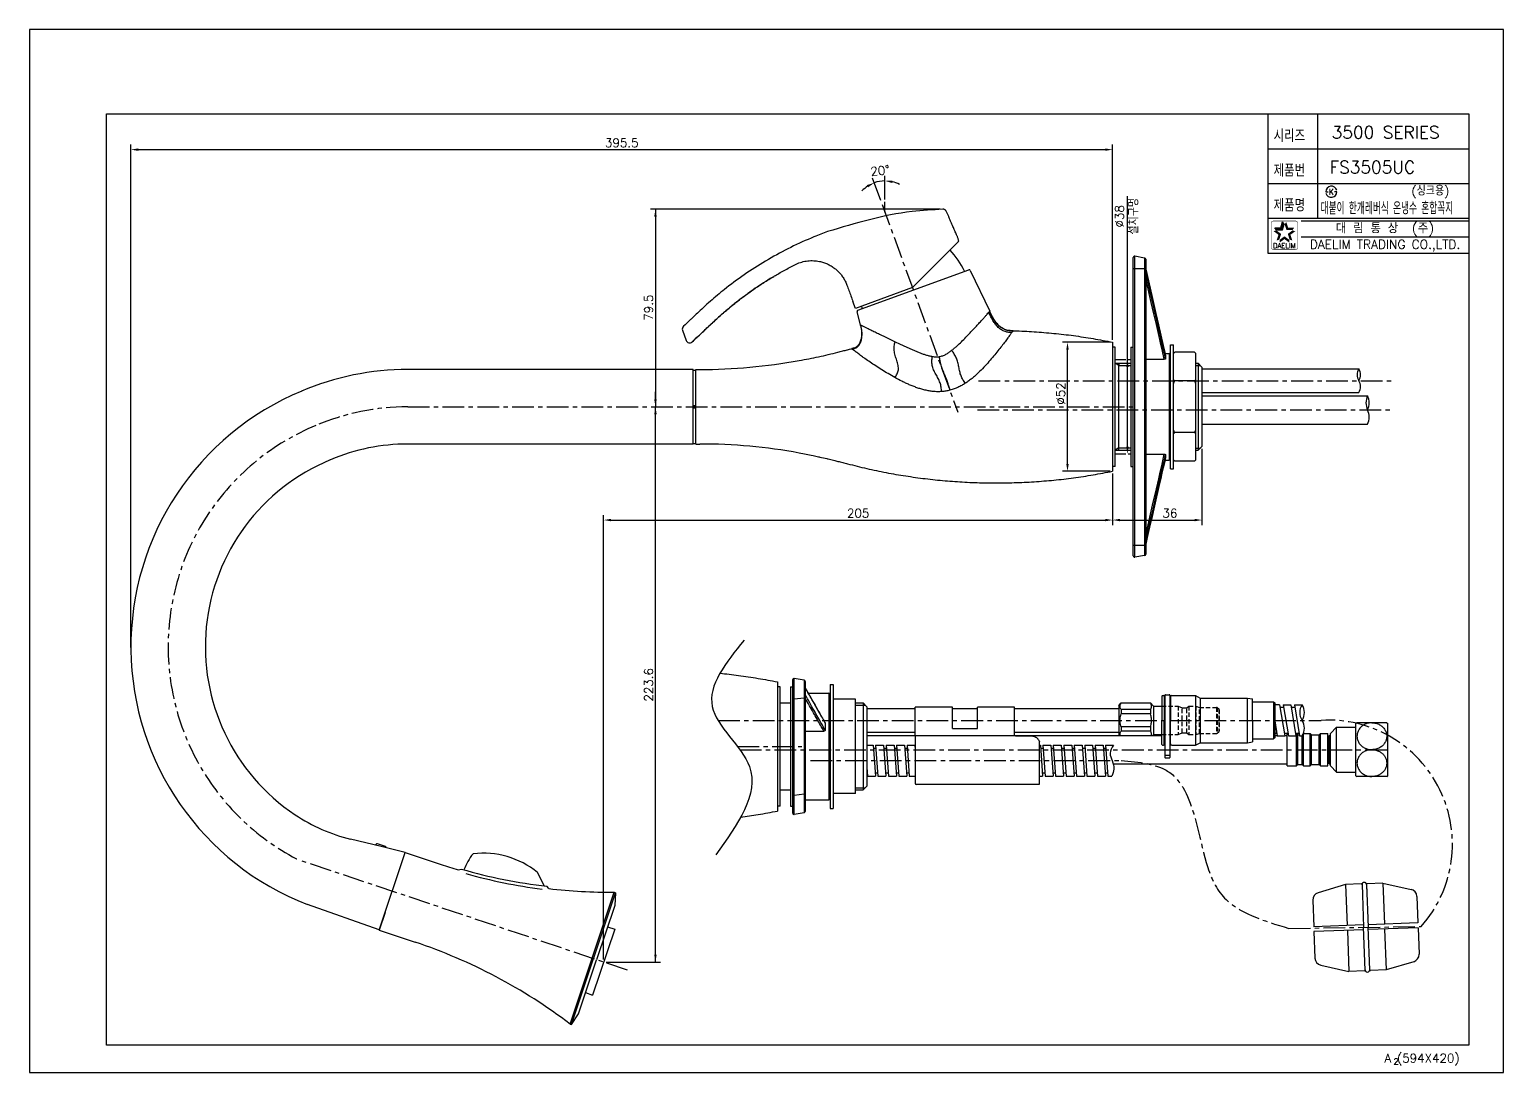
# Model space of a CAD drawing. Extents: x 7880 to 8474, y -4571 to -4151.
import ezdxf
from ezdxf.enums import TextEntityAlignment as Align

# ---------------------------------------------------------------- set-up
doc = ezdxf.new("R2010")
doc.units = 0
doc.header["$LTSCALE"] = 7
doc.header["$MEASUREMENT"] = 0
for name, pattern in [('CENTER', [2, 1.25, -0.25, 0.25, -0.25]), ('HIDDEN', [0.375, 0.25, -0.125]), ('PHANTOM', [2.5, 1.25, -0.25, 0.25, -0.25, 0.25, -0.25])]:
    doc.linetypes.add(name, pattern=pattern)
doc.layers.get('0').update_dxf_attribs({"color": 2, "linetype": 'CONTINUOUS'})
for name, color, linetype in [('CL', 1, 'CENTER'), ('D', 2, 'CONTINUOUS'), ('DIM', 2, 'CONTINUOUS'), ('DWG', 7, 'CONTINUOUS'), ('HD', 6, 'HIDDEN'), ('PH', 3, 'PHANTOM')]:
    doc.layers.add(name, color=color, linetype=linetype)
doc.styles.add('GHS', font='ROMANS.shx', dxfattribs={"bigfont": 'GHS.shx'})
doc.styles.add('HAN', font='TXT.shx', dxfattribs={"bigfont": 'GHS.shx'})
doc.styles.add('ROMANS', font='romans', dxfattribs={"bigfont": 'GHS.shx'})

# ---------------------------------------------------------------- blocks, each defined once
blk = doc.blocks.new('KS')
at = {"layer": 'D'}
for p, q in [((-2.25, 0), (-1.75, 0)), ((-1.75, 0), (-1.25, 0)), ((1.75, 0), (1.25, 0)), ((2.25, 0), (1.75, 0))]:
    blk.add_line(p, q, dxfattribs=at)
for start, end in [(15, 180), (195, 0)]:
    blk.add_arc((0, 0), 2.25, start, end, dxfattribs=at)
at = {"layer": 'D', "style": 'HAN'}
blk.add_text('K', height=2.39, dxfattribs=at).set_placement((0, 0), align=Align.MIDDLE)
blk = doc.blocks.new('BORDER')
for p, q in [((1, 1), (0, 1)), ((0, 1), (0, 0)), ((1, 0), (1, 1)), ((0, 0), (1, 0))]:
    blk.add_line(p, q)
blk = doc.blocks.new('양식')
at = {"color": 4}
for p, q in [((1219, 386), (1768, 386)), ((1219, 11), (1219, 386)), ((1768, 386), (1768, 11)), ((1768, 11), (1219, 11))]:
    blk.add_line(p, q, dxfattribs=at)
at = {"color": 7}
for p, q in [((1687, 386), (1687, 330)), ((1707, 386), (1707, 344)), ((1687, 372), (1768, 372)), ((1687, 358), (1768, 358)), ((1687, 344), (1768, 344)), ((1687, 330), (1768, 330))]:
    blk.add_line(p, q, dxfattribs=at)
at = {"color": 2}
for p, q in [((1689.81, 340.18), (1692.24, 340.18)), ((1690.48, 339.27), (1689.81, 340.18)), ((1690.48, 339.27), (1692.9, 339.27)), ((1692.24, 340.18), (1692.99, 342.49)), ((1692.9, 339.27), (1693.65, 341.57)), ((1693.65, 341.57), (1692.99, 342.49))]:
    blk.add_line(p, q, dxfattribs=at)
at = {"color": 2, "linetype": 'Continuous'}
for p, q in [((1700.5, 343), (1768, 343)), ((1700.5, 336.5), (1768, 336.5))]:
    blk.add_line(p, q, dxfattribs=at)
at = {"color": 2, "linetype": 'Continuous', "const_width": 0.2}
for points in [[(1688.48, 342.13, -0.414214), (1689.23, 342.88)], [(1688.48, 332.13), (1688.48, 342.13, -1)], [(1689.23, 342.88), (1698.23, 342.88, -0.414214), (1698.98, 342.13, 0.043396)], [(1698.98, 342.13), (1698.98, 332.13, -0.414214), (1698.23, 331.38)], [(1698.23, 331.38), (1689.48, 331.38, -0.414214), (1688.48, 332.13, 0.672398)]]:
    blk.add_lwpolyline(points, format="xyb", dxfattribs=at)
at = {"color": 2}
for points in [[(1691.32, 337.35), (1692.4, 337.7), (1689.36, 338.78), (1690.43, 339.13)], [(1689.81, 340.18), (1690.48, 339.27), (1692.24, 340.18), (1692.9, 339.27)], [(1692.24, 340.18), (1692.9, 339.27), (1692.99, 342.49), (1693.65, 341.57)], [(1694.47, 342.49), (1693.8, 341.57), (1695.22, 340.18), (1694.55, 339.27)], [(1695.22, 340.18), (1694.55, 339.27), (1697.64, 340.18), (1696.98, 339.27)], [(1698.1, 338.78), (1697.02, 339.13), (1696.14, 337.35), (1695.06, 337.7)], [(1690.57, 335.05), (1691.65, 335.4), (1691.32, 337.35), (1692.4, 337.7)], [(1693.73, 335.6), (1693.73, 336.73), (1691.77, 334.18), (1691.77, 335.31)], [(1695.69, 334.18), (1695.69, 335.31), (1693.73, 335.6), (1693.73, 336.73)], [(1696.14, 337.35), (1695.06, 337.7), (1696.89, 335.05), (1695.81, 335.4)]]:
    blk.add_solid(points, dxfattribs=at)
at = {"xscale": 594, "yscale": 420, "zscale": 594}
blk.add_blockref('BORDER', (1188, 0), dxfattribs=at)
at = {"layer": 'DIM', "color": 4}
blk.add_blockref('KS', (1712.63, 354.68), dxfattribs=at)
at = {"color": 7, "linetype": 'Continuous'}
for s, height, style, p in [('대 림 통 상  (주)', 4, 'GHS', (1734.26, 339.7)), ('DAELIM TRADING CO.,LTD.', 3.6, 'ROMANS', (1734.26, 332.93))]:
    blk.add_text(s, height=height, dxfattribs=dict(at, style=style)).set_placement(p, align=Align.MIDDLE)
at = {"color": 2, "linetype": 'Continuous', "style": 'ROMANS'}
blk.add_text('DAELIM', height=2, dxfattribs=at).set_placement((1693.73, 331.93), align=Align.CENTER)
at = {"color": 7, "style": 'GHS'}
for s, height, p in [('A (594X420)', 3.5, (1734.01, 4.03)), ('2', 2.5, (1737.67, 3.19))]:
    blk.add_text(s, height=height, dxfattribs=at).set_placement(p)
at = {"layer": 'DIM', "style": 'GHS', "width": 0.8}
for s, p in [('시리즈', (1689.34, 374.73)), ('제품번', (1689.34, 360.73)), ('제품명', (1689.34, 346.73))]:
    blk.add_text(s, height=5, dxfattribs=at).set_placement(p)
blk = doc.blocks.new('wt')
at = {"layer": 'DWG'}
for p, q in [((10.68, 42), (0, 42)), ((10.68, 21.9), (10.68, 42)), ((12.68, 21.9), (12.68, 42)), ((23.34, 42), (12.68, 42)), ((-2.9, 39.75), (-5.82, 28.5)), ((29.18, 28.5), (26.27, 39.75)), ((10.68, 28.5), (-5.82, 28.5)), ((-5.82, 22.2), (-5.82, 28.5)), ((29.18, 28.5), (12.68, 28.5)), ((29.18, 22.2), (29.18, 28.5)), ((-5.82, 13.5), (-5.82, 19.8)), ((-5.52, 21.9), (11.68, 21.9)), ((-5.52, 20.1), (11.68, 20.1)), ((10.68, 0), (10.68, 20.1)), ((28.88, 21.9), (11.68, 21.9)), ((28.88, 20.1), (11.68, 20.1)), ((12.68, 0), (12.68, 20.1)), ((28.18, 21.9), (25.68, 21.9)), ((28.18, 20.1), (25.68, 20.1)), ((29.18, 13.5), (29.18, 19.8)), ((-2.9, 2.25), (-5.82, 13.5)), ((10.68, 13.5), (-5.82, 13.5)), ((29.18, 13.5), (12.68, 13.5)), ((29.18, 13.5), (26.24, 2.24)), ((10.68, 0), (0, 0)), ((23.34, 0), (12.68, 0))]:
    blk.add_line(p, q, dxfattribs=at)
for centre, radius, start, end in [((0, 39), 3, 90, 165.46554), ((23.36, 39), 3, 14.51343, 90), ((-5.49, 21), 0.9, 90, 270), ((-5.52, 22.2), 0.3, 180, 270), ((-5.52, 19.8), 0.3, 90, 180), ((28.85, 21), 0.9, 270, 90), ((28.88, 22.2), 0.3, 270, 0), ((28.88, 19.8), 0.3, 0, 90), ((0, 3), 3, 194.53446, 270), ((23.34, 3), 3, 270, 345.38886)]:
    blk.add_arc(centre, radius, start, end, dxfattribs=at)

msp = doc.modelspace()

# ---------------------------------------------------------------- linework, layer by layer
at = {"color": 7, "linetype": 'Continuous'}
for p, q in [((8349.39, -4292.49), (8341.39, -4292.49)), ((8349.39, -4313.27), (8341.39, -4313.27)), ((8019.42, -4479.2), (8019.35, -4479.42)), ((8023.38, -4479.99), (8020.06, -4478.88)), ((8023.21, -4506.49), (8020.82, -4513.63)), ((8022.17, -4509.59), (8022.09, -4509.83))]:
    msp.add_line(p, q, dxfattribs=at)
for centre, start, end in [((8019.9, -4479.36), 71.5, 161.5), ((8023.22, -4480.47), 358.01099, 71.5)]:
    msp.add_arc(centre, 0.5, start, end, dxfattribs=at)
for points in [[(8341.39, -4292.49), (8341.21, -4292.31), (8341.05, -4292.14), (8340.89, -4291.97)], [(8340.89, -4293.53), (8341.05, -4293.18), (8341.21, -4292.84), (8341.39, -4292.49)], [(8349.39, -4292.49), (8349.56, -4292.31), (8349.73, -4292.14), (8349.89, -4291.97)], [(8349.89, -4293.53), (8349.73, -4293.18), (8349.56, -4292.84), (8349.39, -4292.49)], [(8341.39, -4313.27), (8341.21, -4312.92), (8341.05, -4312.57), (8340.89, -4312.23)], [(8349.39, -4313.27), (8349.56, -4312.92), (8349.73, -4312.57), (8349.89, -4312.23)], [(8340.89, -4313.79), (8341.05, -4313.62), (8341.21, -4313.44), (8341.39, -4313.27)], [(8349.89, -4313.79), (8349.73, -4313.62), (8349.56, -4313.44), (8349.39, -4313.27)]]:
    msp.add_spline(points, degree=3, dxfattribs=at)
at = {"layer": 'CL'}
for p, q in [((8223.51, -4221.45), (8253.94, -4305.07)), ((8262.36, -4292.38), (8428.84, -4292.38)), ((8032.36, -4302.88), (8326.1, -4302.88)), ((8261.86, -4304.18), (8428.84, -4304.18)), ((8157.38, -4429.17), (8400.36, -4429.17)), ((8165.17, -4439.67), (8191.07, -4439.67)), ((8166.13, -4440.97), (8427.83, -4440.97)), ((8194.57, -4445.36), (8319.75, -4445.36)), ((8120.89, -4529.71), (7988.42, -4485.39)), ((8387.38, -4512.95), (8440.7, -4512.17))]:
    msp.add_line(p, q, dxfattribs=at)
for centre, radius, start, end in [((8032.36, -4397.38), 94.5, 90, 113.06202), ((8032.12, -4399.5), 96.37, 112.43997, 243.45319), ((8403.34, -4479.02), 49.95, 318.4147, 93.42112)]:
    msp.add_arc(centre, radius, start, end, dxfattribs=at)
msp.add_spline([(8319.75, -4445.36), (8339.42, -4450.22), (8349.88, -4469.74), (8360.92, -4500.1), (8387.38, -4512.95)], degree=3, dxfattribs=at)
at = {"layer": 'D'}
for p, q in [((7920.77, -4399.77), (7920.77, -4197.34)), ((7923.77, -4199.34), (8313.36, -4199.34)), ((8316.36, -4275.88), (8316.36, -4197.34)), ((8222.92, -4219.82), (8219.64, -4210.81)), ((8224.63, -4219.41), (8224.63, -4209.93)), ((8224.63, -4224.53), (8224.63, -4220.41)), ((8246.92, -4223.35), (8130.14, -4223.35)), ((8132.14, -4223.35), (8132.14, -4302.88)), ((8315.36, -4276.88), (8296.18, -4276.88)), ((8298.18, -4325.88), (8298.18, -4279.88)), ((8132.14, -4299.88), (8132.14, -4296.88)), ((8132.14, -4526.48), (8132.14, -4302.88)), ((8352.36, -4319.88), (8352.36, -4350.5)), ((8315.36, -4328.88), (8296.18, -4328.88)), ((8316.36, -4329.69), (8316.36, -4350.5)), ((8316.36, -4329.88), (8316.36, -4350.5)), ((8316.36, -4329.88), (8316.36, -4350.5)), ((8111.26, -4525.48), (8111.26, -4346.5)), ((8114.26, -4348.5), (8313.36, -4348.5)), ((8319.36, -4348.5), (8349.36, -4348.5)), ((8112.26, -4526.48), (8134.14, -4526.48))]:
    msp.add_line(p, q, dxfattribs=at)
for start, end in [(123.67564, 137.35127), (90, 110), (62.64873, 76.32436)]:
    msp.add_arc((8224.63, -4224.53), 12.6, start, end, dxfattribs=at)
for points in [[(8167.84, -4396.9), (8155.03, -4423.58), (8169.98, -4447.78), (8156.45, -4483.36)], [(8316.73, -4439.11), (8315.32, -4442.42), (8316.18, -4445.36), (8316.79, -4448.77), (8316.05, -4451.61)]]:
    msp.add_spline(points, degree=3, dxfattribs=at)
for points in [[(7923.77, -4198.84), (7923.77, -4199.84), (7920.77, -4199.34)], [(8313.36, -4198.84), (8313.36, -4199.84), (8316.36, -4199.34)], [(8217.42, -4213.6), (8217.87, -4214.49), (8220.32, -4212.69)], [(8227.55, -4212.78), (8227.67, -4211.79), (8224.63, -4211.93)], [(8131.64, -4226.35), (8132.64, -4226.35), (8132.14, -4223.35)], [(8297.68, -4279.88), (8298.68, -4279.88), (8298.18, -4276.88)], [(8131.64, -4299.88), (8132.64, -4299.88), (8132.14, -4302.88)], [(8131.64, -4305.88), (8132.64, -4305.88), (8132.14, -4302.88)], [(8297.68, -4325.88), (8298.68, -4325.88), (8298.18, -4328.88)], [(8114.26, -4348), (8114.26, -4349), (8111.26, -4348.5)], [(8313.36, -4348), (8313.36, -4349), (8316.36, -4348.5)], [(8319.36, -4348), (8319.36, -4349), (8316.36, -4348.5)], [(8349.36, -4348), (8349.36, -4349), (8352.36, -4348.5)], [(8131.64, -4523.48), (8132.64, -4523.48), (8132.14, -4526.48)]]:
    msp.add_solid(points, dxfattribs=at)
at = {"layer": 'DIM'}
msp.add_line((8322.31, -4318.89), (8322.31, -4218.06), dxfattribs=at)
for points in [[(8321.81, -4286.89), (8322.81, -4286.89), (8322.31, -4283.89)], [(8321.81, -4318.89), (8322.81, -4318.89), (8322.31, -4321.89)]]:
    msp.add_solid(points, dxfattribs=at)
at = {"layer": 'DWG', "color": 7, "linetype": 'Continuous'}
for p, q in [((8235.74, -4254.91), (8254.27, -4236.38)), ((8235.69, -4254.92), (8212.72, -4263.29)), ((8212.72, -4263.29), (8211.69, -4260.47)), ((8143.02, -4272.08), (8144.51, -4276.17)), ((8236.85, -4435.22), (8236.85, -4423.9)), ((8251.85, -4423.9), (8236.85, -4423.9)), ((8251.85, -4432.43), (8251.85, -4423.9)), ((8261.85, -4432.43), (8261.85, -4423.9)), ((8276.85, -4423.9), (8261.85, -4423.9)), ((8276.85, -4435.12), (8276.85, -4423.9)), ((8236.85, -4435.33), (8236.86, -4435.36)), ((8277.35, -4435.34), (8236.85, -4435.34)), ((8236.86, -4435.42), (8236.85, -4435.62)), ((8236.85, -4435.62), (8236.85, -4435.85)), ((8236.85, -4435.85), (8236.85, -4436.09)), ((8236.85, -4436.09), (8236.85, -4454.63)), ((8236.86, -4435.37), (8236.86, -4435.42)), ((8251.85, -4432.43), (8261.85, -4432.43)), ((8251.85, -4432.43), (8261.85, -4432.43)), ((8277.35, -4435.34), (8282.71, -4435.34)), ((8286.85, -4454.89), (8286.85, -4437.72)), ((8236.85, -4454.63), (8236.85, -4454.61)), ((8286.85, -4454.93), (8237.15, -4454.93))]:
    msp.add_line(p, q, dxfattribs=at)
at = {"layer": 'DWG'}
for p, q in [((8324.69, -4362.97), (8324.69, -4242.78)), ((8325.27, -4363.46), (8325.27, -4242.29)), ((8329.27, -4243), (8325.27, -4242.29)), ((8329.27, -4243), (8329.27, -4362.76)), ((8329.69, -4243.49), (8329.69, -4362.27)), ((8213.67, -4264), (8258.4, -4247.72)), ((8259.02, -4247.97), (8266.85, -4264.42)), ((8324.69, -4247.19), (8329.69, -4247.19)), ((8331.63, -4255.98), (8329.69, -4247.49)), ((8329.69, -4247.5), (8332.11, -4258.06)), ((8213.35, -4264.59), (8214.69, -4269.92)), ((8266.82, -4264.46), (8266.85, -4264.42)), ((8276.22, -4272.3), (8276.19, -4272.34)), ((8276.22, -4272.3), (8276.22, -4272.3)), ((8316.36, -4276.88), (8316.36, -4328.88)), ((8317.36, -4278.88), (8316.36, -4278.88)), ((8317.36, -4326.88), (8317.36, -4278.88)), ((8323.69, -4278.88), (8323.69, -4326.88)), ((8323.69, -4278.88), (8324.69, -4278.88)), ((8337.19, -4283.78), (8336.28, -4279.81)), ((8337.69, -4283.56), (8337.21, -4281.46)), ((8337.45, -4281.38), (8339.19, -4281.38)), ((8337.69, -4282.42), (8337.69, -4282.43)), ((8337.69, -4282.43), (8337.69, -4283.56)), ((8339.19, -4281.38), (8339.19, -4324.38)), ((8339.69, -4327.88), (8339.69, -4277.88)), ((8339.69, -4277.88), (8340.89, -4277.88)), ((8340.89, -4327.88), (8340.89, -4277.88)), ((8340.89, -4281.44), (8341.39, -4280.94)), ((8349.39, -4280.94), (8341.39, -4280.94)), ((8349.39, -4280.94), (8349.89, -4281.44)), ((8349.89, -4302.88), (8349.89, -4281.44)), ((8147.36, -4287.88), (8032.36, -4287.88)), ((8147.36, -4317.88), (8147.36, -4287.88)), ((8147.36, -4288.13), (8148.36, -4288.13)), ((8148.36, -4317.88), (8148.36, -4287.88)), ((8148.36, -4287.88), (8150.06, -4287.88)), ((8318.86, -4286.24), (8317.36, -4285.38)), ((8317.36, -4285.38), (8323.69, -4285.38)), ((8318.86, -4285.34), (8318.86, -4286.24)), ((8318.86, -4320.34), (8318.86, -4286.24)), ((8329.69, -4283.78), (8337.19, -4283.78)), ((8349.89, -4285.38), (8350.86, -4285.38)), ((8350.86, -4285.38), (8350.86, -4320.38)), ((8350.86, -4285.38), (8352.36, -4286.88)), ((8352.36, -4286.88), (8352.36, -4318.88)), ((8352.36, -4287.63), (8415.56, -4287.63)), ((8352.36, -4297.13), (8415.56, -4297.13)), ((8352.36, -4298.43), (8419.07, -4298.43)), ((8147.36, -4302.38), (8148.36, -4302.38)), ((8147.36, -4303.38), (8148.36, -4303.38)), ((8147.86, -4303.38), (8147.86, -4302.38)), ((8349.89, -4324.32), (8349.89, -4302.88)), ((8352.36, -4309.93), (8419.07, -4309.93)), ((8147.36, -4317.88), (8032.36, -4317.88)), ((8147.36, -4317.63), (8148.36, -4317.63)), ((8148.36, -4317.88), (8150.06, -4317.88)), ((8318.86, -4319.44), (8317.36, -4320.31)), ((8317.36, -4320.38), (8323.69, -4320.38)), ((8329.69, -4321.98), (8337.19, -4321.98)), ((8337.21, -4324.29), (8337.69, -4322.2)), ((8337.69, -4322.2), (8337.69, -4323.33)), ((8337.69, -4323.33), (8337.69, -4323.34)), ((8340.89, -4324.32), (8341.39, -4324.82)), ((8349.39, -4324.82), (8349.89, -4324.32)), ((8349.89, -4320.38), (8350.86, -4320.38)), ((8350.86, -4320.38), (8352.36, -4318.88)), ((8317.36, -4326.88), (8316.36, -4326.88)), ((8323.69, -4326.88), (8324.69, -4326.88)), ((8337.45, -4324.38), (8339.19, -4324.38)), ((8339.69, -4327.88), (8340.89, -4327.88)), ((8349.39, -4324.82), (8341.39, -4324.82)), ((8334.29, -4337.03), (8335.77, -4330.58)), ((8329.69, -4354.71), (8331.94, -4344.87)), ((8331.53, -4349.1), (8332.68, -4344.08)), ((8324.69, -4358.57), (8329.69, -4358.57)), ((8330.32, -4355.51), (8329.69, -4358.25)), ((8329.69, -4358.26), (8329.93, -4357.18)), ((8329.27, -4362.76), (8325.27, -4363.46)), ((8187.5, -4466.57), (8187.5, -4412.76)), ((8192.09, -4412.98), (8188.09, -4412.27)), ((8188.09, -4467.06), (8188.09, -4412.27)), ((8192.09, -4412.98), (8192.09, -4466.36)), ((8181.33, -4413.67), (8181.33, -4465.67)), ((8182.33, -4415.67), (8181.33, -4415.67)), ((8182.33, -4463.67), (8182.33, -4415.67)), ((8186.5, -4415.67), (8187.5, -4415.67)), ((8186.5, -4415.67), (8186.5, -4463.67)), ((8192.5, -4413.47), (8192.5, -4465.87)), ((8193.72, -4418.17), (8202, -4418.17)), ((8202, -4418.17), (8202, -4461.17)), ((8202.5, -4414.67), (8203.7, -4414.67)), ((8202.5, -4414.67), (8202.5, -4464.67)), ((8203.7, -4414.67), (8203.7, -4464.67)), ((8336.5, -4419.17), (8336.9, -4419.17)), ((8337.45, -4419.07), (8337.45, -4429.17)), ((8337.7, -4418.82), (8339.2, -4418.82)), ((8339.45, -4419.07), (8339.45, -4429.17)), ((8340.2, -4419.17), (8349.7, -4419.17)), ((8349.7, -4419.17), (8349.7, -4439.17)), ((8349.7, -4419.17), (8351.7, -4420.17)), ((8182.33, -4422.17), (8186.5, -4422.17)), ((8192.09, -4420.18), (8188.09, -4420.69)), ((8212.7, -4420.67), (8203.7, -4420.67)), ((8212.7, -4458.67), (8212.7, -4420.67)), ((8212.7, -4422.17), (8215.83, -4422.17)), ((8215.83, -4422.17), (8217.33, -4423.67)), ((8215.83, -4422.17), (8215.83, -4457.17)), ((8217.33, -4423.67), (8217.33, -4455.67)), ((8217.33, -4424.42), (8236.85, -4424.42)), ((8251.85, -4424.42), (8261.85, -4424.42)), ((8276.85, -4424.42), (8318.83, -4424.42)), ((8318.83, -4423.17), (8319.83, -4422.17)), ((8318.83, -4423.17), (8318.83, -4435.17)), ((8319.83, -4422.17), (8331.58, -4422.17)), ((8319.83, -4422.17), (8319.83, -4422.24)), ((8331.58, -4422.24), (8319.83, -4422.24)), ((8331.58, -4424.84), (8319.83, -4424.84)), ((8319.83, -4424.84), (8319.83, -4426.57)), ((8332.83, -4423.42), (8331.58, -4422.17)), ((8331.58, -4422.17), (8331.58, -4422.24)), ((8331.58, -4424.84), (8331.58, -4426.57)), ((8332.83, -4423.42), (8332.83, -4434.92)), ((8332.83, -4423.42), (8336.2, -4423.42)), ((8336.2, -4419.47), (8336.2, -4429.17)), ((8337.2, -4419.47), (8337.2, -4429.17)), ((8337.2, -4421.22), (8337.45, -4421.22)), ((8339.45, -4421.22), (8339.7, -4421.22)), ((8339.7, -4419.67), (8339.7, -4429.17)), ((8351.7, -4420.17), (8351.7, -4438.17)), ((8351.7, -4420.17), (8370.7, -4420.17)), ((8370.7, -4438.17), (8370.7, -4420.17)), ((8370.7, -4420.17), (8372.7, -4420.52)), ((8372.7, -4429.17), (8372.7, -4420.52)), ((8372.7, -4421.67), (8381.2, -4421.67)), ((8381.2, -4421.67), (8381.2, -4436.67)), ((8381.2, -4421.67), (8381.7, -4422.17)), ((8381.7, -4422.17), (8381.7, -4436.17)), ((8383.67, -4422.92), (8381.7, -4422.92)), ((8381.7, -4424.17), (8381.7, -4429.17)), ((8381.7, -4424.17), (8381.7, -4429.17)), ((8383.67, -4422.92), (8385.71, -4435.42)), ((8385.33, -4423.92), (8383.81, -4423.92)), ((8385.15, -4422.92), (8387.19, -4435.42)), ((8385.15, -4422.92), (8388.18, -4422.92)), ((8388.18, -4422.92), (8390.22, -4435.42)), ((8389.84, -4423.92), (8388.32, -4423.92)), ((8389.66, -4422.92), (8391.7, -4435.42)), ((8389.66, -4422.92), (8392.69, -4422.92)), ((8200.5, -4430.23), (8200.5, -4433.03)), ((8331.58, -4426.57), (8319.83, -4426.57)), ((8336.2, -4438.87), (8336.2, -4429.17)), ((8337.2, -4438.87), (8337.2, -4429.17)), ((8337.45, -4429.17), (8337.45, -4444.06)), ((8339.45, -4429.17), (8339.45, -4444.06)), ((8339.7, -4438.67), (8339.7, -4429.17)), ((8372.7, -4429.17), (8372.7, -4437.81)), ((8381.7, -4429.37), (8382.68, -4435.42)), ((8414.34, -4430.47), (8414.84, -4430.14)), ((8414.34, -4451.47), (8414.34, -4430.47)), ((8426.82, -4430.14), (8414.84, -4430.14)), ((8426.82, -4430.14), (8427.33, -4430.47)), ((8427.33, -4451.47), (8427.33, -4430.47)), ((8192.5, -4433.5), (8200, -4433.5)), ((8217.33, -4433.92), (8236.85, -4433.92)), ((8217.33, -4435.22), (8236.85, -4435.22)), ((8276.85, -4433.92), (8318.83, -4433.92)), ((8276.9, -4435.22), (8336.2, -4435.22)), ((8318.83, -4435.17), (8318.88, -4435.22)), ((8331.58, -4431.76), (8319.83, -4431.76)), ((8319.83, -4431.76), (8319.83, -4433.5)), ((8331.58, -4433.5), (8319.83, -4433.5)), ((8331.58, -4431.76), (8331.58, -4433.5)), ((8332.83, -4434.92), (8332.53, -4435.22)), ((8332.83, -4434.92), (8336.2, -4434.92)), ((8337.2, -4437.12), (8337.45, -4437.12)), ((8339.45, -4437.12), (8339.7, -4437.12)), ((8372.7, -4436.67), (8381.2, -4436.67)), ((8381.7, -4436.17), (8381.2, -4436.67)), ((8382.52, -4434.42), (8381.7, -4434.42)), ((8381.7, -4435.22), (8382.65, -4435.22)), ((8382.68, -4435.42), (8385.71, -4435.42)), ((8387.03, -4434.42), (8385.52, -4434.42)), ((8387.03, -4434.42), (8385.55, -4434.42)), ((8385.68, -4435.22), (8386.64, -4435.22)), ((8386.64, -4447.47), (8386.64, -4434.47)), ((8386.64, -4434.47), (8387.04, -4434.47)), ((8387.19, -4435.42), (8390.22, -4435.42)), ((8390.07, -4434.47), (8390.47, -4434.47)), ((8391.54, -4434.42), (8390.08, -4434.42)), ((8390.47, -4434.47), (8390.97, -4434.97)), ((8390.47, -4447.47), (8390.47, -4434.47)), ((8390.97, -4434.97), (8391.63, -4434.97)), ((8390.97, -4446.97), (8390.97, -4434.97)), ((8391.7, -4435.42), (8392.69, -4435.42)), ((8392.81, -4446.97), (8392.81, -4435.24)), ((8393.13, -4434.65), (8393.31, -4434.47)), ((8393.31, -4447.47), (8393.31, -4434.47)), ((8393.31, -4434.47), (8395.97, -4434.47)), ((8395.97, -4434.47), (8396.47, -4434.97)), ((8395.97, -4447.47), (8395.97, -4434.47)), ((8396.47, -4434.97), (8399.64, -4434.97)), ((8396.47, -4446.97), (8396.47, -4434.97)), ((8399.64, -4434.97), (8400.14, -4434.47)), ((8399.64, -4446.97), (8399.64, -4434.97)), ((8400.14, -4447.47), (8400.14, -4434.47)), ((8400.14, -4434.47), (8403.14, -4434.47)), ((8403.14, -4447.47), (8403.14, -4434.47)), ((8403.14, -4436.97), (8403.64, -4436.97)), ((8403.64, -4435.27), (8404.14, -4435.27)), ((8403.64, -4446.67), (8403.64, -4435.27)), ((8404.14, -4434.47), (8406.64, -4431.97)), ((8404.14, -4447.47), (8404.14, -4434.47)), ((8406.64, -4449.97), (8406.64, -4431.97)), ((8406.64, -4431.97), (8414.34, -4431.97)), ((8217.33, -4439.11), (8219.87, -4439.11)), ((8219.87, -4439.11), (8220.79, -4451.61)), ((8219.96, -4440.36), (8220.97, -4440.36)), ((8220.87, -4439.11), (8224.08, -4439.11)), ((8220.87, -4439.11), (8221.79, -4451.61)), ((8224.08, -4439.11), (8225, -4451.61)), ((8224.17, -4440.36), (8225.18, -4440.36)), ((8225.09, -4439.11), (8228.29, -4439.11)), ((8225.09, -4439.11), (8226, -4451.61)), ((8228.29, -4439.11), (8229.21, -4451.61)), ((8228.39, -4440.36), (8229.39, -4440.36)), ((8229.3, -4439.11), (8232.51, -4439.11)), ((8229.3, -4439.11), (8230.21, -4451.61)), ((8232.51, -4439.11), (8233.42, -4451.61)), ((8232.6, -4440.36), (8233.6, -4440.36)), ((8233.51, -4439.11), (8236.72, -4439.11)), ((8233.51, -4439.11), (8234.43, -4451.61)), ((8236.72, -4439.11), (8236.85, -4440.91)), ((8236.81, -4440.36), (8236.85, -4440.36)), ((8286.85, -4439.11), (8287.25, -4439.11)), ((8287.25, -4439.11), (8288.17, -4451.61)), ((8287.34, -4440.36), (8288.35, -4440.36)), ((8288.25, -4439.11), (8291.46, -4439.11)), ((8288.25, -4439.11), (8289.17, -4451.61)), ((8291.46, -4439.11), (8292.38, -4451.61)), ((8291.56, -4440.36), (8292.56, -4440.36)), ((8292.47, -4439.11), (8293.38, -4451.61)), ((8292.47, -4439.11), (8295.67, -4439.11)), ((8295.67, -4439.11), (8296.59, -4451.61)), ((8295.77, -4440.36), (8296.77, -4440.36)), ((8296.68, -4439.11), (8297.6, -4451.61)), ((8296.68, -4439.11), (8299.89, -4439.11)), ((8299.89, -4439.11), (8300.8, -4451.61)), ((8299.98, -4440.36), (8300.98, -4440.36)), ((8300.89, -4439.11), (8301.81, -4451.61)), ((8300.89, -4439.11), (8304.1, -4439.11)), ((8304.1, -4439.11), (8305.02, -4451.61)), ((8304.19, -4440.36), (8305.19, -4440.36)), ((8305.1, -4439.11), (8306.02, -4451.61)), ((8305.1, -4439.11), (8308.31, -4439.11)), ((8308.31, -4439.11), (8309.23, -4451.61)), ((8308.4, -4440.36), (8309.4, -4440.36)), ((8309.31, -4439.11), (8310.23, -4451.61)), ((8309.31, -4439.11), (8312.52, -4439.11)), ((8312.52, -4439.11), (8313.44, -4451.61)), ((8312.61, -4440.36), (8313.61, -4440.36)), ((8313.52, -4439.11), (8314.44, -4451.61)), ((8313.52, -4439.11), (8316.73, -4439.11)), ((8336.5, -4439.17), (8336.9, -4439.17)), ((8340.2, -4439.17), (8349.7, -4439.17)), ((8349.7, -4439.17), (8351.7, -4438.17)), ((8351.7, -4438.17), (8370.7, -4438.17)), ((8370.7, -4438.17), (8372.7, -4437.81)), ((8217.33, -4448.14), (8217.58, -4451.61)), ((8316.6, -4446.72), (8386.64, -4446.72)), ((8337.45, -4443.17), (8339.45, -4443.17)), ((8337.7, -4444.31), (8339.2, -4444.31)), ((8386.64, -4447.47), (8390.47, -4447.47)), ((8390.47, -4447.47), (8390.97, -4446.97)), ((8390.97, -4446.97), (8392.81, -4446.97)), ((8392.81, -4446.97), (8393.31, -4447.47)), ((8393.31, -4447.47), (8395.97, -4447.47)), ((8395.97, -4447.47), (8396.47, -4446.97)), ((8396.47, -4446.97), (8399.64, -4446.97)), ((8399.64, -4446.97), (8400.14, -4447.47)), ((8400.14, -4447.47), (8403.14, -4447.47)), ((8403.14, -4444.97), (8403.64, -4444.97)), ((8403.64, -4446.67), (8404.14, -4446.67)), ((8404.14, -4447.47), (8406.64, -4449.97)), ((8217.33, -4450.36), (8217.49, -4450.36)), ((8217.58, -4451.61), (8220.79, -4451.61)), ((8220.7, -4450.36), (8221.7, -4450.36)), ((8221.79, -4451.61), (8225, -4451.61)), ((8224.91, -4450.36), (8225.91, -4450.36)), ((8226, -4451.61), (8229.21, -4451.61)), ((8229.12, -4450.36), (8230.12, -4450.36)), ((8230.21, -4451.61), (8233.42, -4451.61)), ((8233.33, -4450.36), (8234.33, -4450.36)), ((8234.43, -4451.61), (8236.85, -4451.61)), ((8286.85, -4451.61), (8288.17, -4451.61)), ((8288.08, -4450.36), (8289.08, -4450.36)), ((8289.17, -4451.61), (8292.38, -4451.61)), ((8292.29, -4450.36), (8293.29, -4450.36)), ((8293.38, -4451.61), (8296.59, -4451.61)), ((8296.5, -4450.36), (8297.5, -4450.36)), ((8297.6, -4451.61), (8300.8, -4451.61)), ((8300.71, -4450.36), (8301.72, -4450.36)), ((8301.81, -4451.61), (8305.02, -4451.61)), ((8304.92, -4450.36), (8305.93, -4450.36)), ((8306.02, -4451.61), (8309.23, -4451.61)), ((8309.13, -4450.36), (8310.14, -4450.36)), ((8310.23, -4451.61), (8313.44, -4451.61)), ((8313.35, -4450.36), (8314.35, -4450.36)), ((8314.44, -4451.61), (8316.05, -4451.61)), ((8406.64, -4449.97), (8414.34, -4449.97)), ((8414.34, -4451.47), (8414.84, -4451.79)), ((8426.82, -4451.79), (8414.84, -4451.79)), ((8426.82, -4451.79), (8427.33, -4451.47)), ((8182.33, -4457.17), (8186.5, -4457.17)), ((8192.09, -4458.87), (8188.09, -4459.37)), ((8212.7, -4458.67), (8203.7, -4458.67)), ((8212.7, -4457.17), (8215.83, -4457.17)), ((8215.83, -4457.17), (8217.33, -4455.67)), ((8182.33, -4463.67), (8181.33, -4463.67)), ((8186.5, -4463.67), (8187.5, -4463.67)), ((8192.09, -4466.36), (8188.09, -4467.06)), ((8192.5, -4461.17), (8202, -4461.17)), ((8202.5, -4464.67), (8203.7, -4464.67)), ((8021.54, -4479.96), (8009.26, -4476.97)), ((8020.82, -4513.63), (8031.29, -4482.33)), ((8031.29, -4482.33), (8021.54, -4479.96)), ((8031.29, -4482.33), (8045.76, -4487.17)), ((8052.67, -4489.36), (8054.01, -4489.08)), ((8087.36, -4495.87), (8084.62, -4490.39)), ((8089.16, -4496.89), (8088.37, -4495.99)), ((8097.78, -4551.5), (8115.55, -4498.4)), ((8098.26, -4551.66), (8116.02, -4498.55)), ((8115.55, -4498.4), (8116.02, -4498.55)), ((8116.02, -4498.55), (8115.71, -4503.72)), ((8020.84, -4513.58), (7991.97, -4503.37)), ((8115.71, -4503.72), (8108.41, -4525.53)), ((8020.82, -4513.63), (8035.29, -4518.47)), ((8115.7, -4513.21), (8106.81, -4539.76)), ((8112.85, -4512.26), (8115.7, -4513.21)), ((8101.11, -4547.34), (8108.41, -4525.53)), ((8103.97, -4538.81), (8106.81, -4539.76)), ((8098.26, -4551.66), (8101.11, -4547.34)), ((8097.78, -4551.5), (8098.26, -4551.66))]:
    msp.add_line(p, q, dxfattribs=at)
at = {"layer": 'DWG', "color": 2}
for p, q in [((8318.86, -4286.24), (8323.69, -4286.24)), ((8349.89, -4286.29), (8351.77, -4286.29)), ((8318.86, -4319.44), (8323.69, -4319.44)), ((8349.89, -4319.49), (8351.74, -4319.49)), ((8212.7, -4423.08), (8216.74, -4423.08)), ((8212.7, -4456.28), (8216.71, -4456.28))]:
    msp.add_line(p, q, dxfattribs=at)
at = {"layer": 'DWG'}
for points in [[(8331.53, -4256.65), (8330.93, -4254.04), (8329.69, -4248.63)], [(8331.94, -4260.87), (8331.4, -4258.5), (8329.69, -4251.04)], [(8333.23, -4264.08), (8332.68, -4261.67), (8331.53, -4256.65)], [(8334.42, -4268.13), (8333.52, -4264.2), (8331.63, -4255.98)], [(8332.11, -4258.06), (8333.77, -4265.31), (8334.29, -4267.6), (8334.8, -4269.83)], [(8333.98, -4269.79), (8332.99, -4265.44), (8331.94, -4260.87)], [(8335.77, -4275.18), (8334.8, -4270.96), (8334.29, -4268.73), (8333.23, -4264.08)], [(8336.28, -4279.81), (8335.82, -4277.83), (8335.37, -4275.86), (8333.98, -4269.79)], [(8337.69, -4282.42), (8336.95, -4279.18), (8336.13, -4275.62), (8334.42, -4268.13)], [(8334.8, -4269.83), (8335.77, -4274.06), (8336.73, -4278.23)], [(8337.21, -4281.46), (8336.73, -4279.37), (8336.25, -4277.26), (8335.77, -4275.18)], [(8336.73, -4278.23), (8337.21, -4280.33), (8337.69, -4282.43)], [(8337.69, -4283.56), (8337.68, -4283.59), (8337.67, -4283.61), (8337.65, -4283.64), (8337.62, -4283.67), (8337.58, -4283.69), (8337.54, -4283.71), (8337.49, -4283.73), (8337.44, -4283.75), (8337.38, -4283.76), (8337.32, -4283.77), (8337.25, -4283.78), (8337.19, -4283.78)], [(8337.69, -4323.33), (8337.21, -4325.43), (8336.73, -4327.53), (8336.25, -4329.63), (8335.77, -4331.71), (8335.29, -4333.78)], [(8335.29, -4333.8), (8336.14, -4330.12), (8336.95, -4326.56), (8337.69, -4323.34)], [(8335.77, -4330.58), (8336.25, -4328.5), (8336.73, -4326.4), (8337.21, -4324.29)], [(8336.28, -4325.95), (8336.73, -4323.97), (8337.19, -4321.98)], [(8337.19, -4321.98), (8337.25, -4321.98), (8337.32, -4321.98), (8337.38, -4321.99), (8337.44, -4322.01), (8337.49, -4322.02), (8337.54, -4322.04), (8337.58, -4322.06), (8337.62, -4322.09), (8337.65, -4322.11), (8337.67, -4322.14), (8337.68, -4322.17), (8337.69, -4322.2)], [(8333.98, -4335.97), (8334.92, -4331.86), (8335.37, -4329.9), (8336.28, -4325.95)], [(8335.29, -4333.78), (8333.23, -4342.8), (8332.68, -4345.21), (8332.11, -4347.68), (8331.53, -4350.22), (8330.32, -4355.51)], [(8331.94, -4344.87), (8332.47, -4342.56), (8333.98, -4335.97)], [(8332.59, -4345.58), (8333.52, -4341.53), (8335.29, -4333.8)], [(8332.68, -4344.08), (8333.77, -4339.32), (8334.29, -4337.03)], [(8329.93, -4357.18), (8330.65, -4354.05), (8332.59, -4345.58)], [(8329.69, -4357.13), (8330.32, -4354.38), (8330.93, -4351.71), (8331.53, -4349.1)]]:
    msp.add_lwpolyline(points, dxfattribs=at)
at = {"layer": 'DWG', "color": 7, "linetype": 'Continuous'}
for points in [[(8236.85, -4435.22), (8236.85, -4435.25), (8236.85, -4435.28), (8236.85, -4435.3), (8236.85, -4435.33)], [(8236.86, -4435.36), (8236.86, -4435.37), (8236.86, -4435.37)], [(8236.86, -4435.37), (8236.86, -4435.37), (8236.86, -4435.37), (8236.86, -4435.37)], [(8276.85, -4435.12), (8276.85, -4435.14), (8276.86, -4435.16), (8276.87, -4435.18), (8276.89, -4435.2)], [(8276.89, -4435.2), (8276.92, -4435.23), (8276.95, -4435.24), (8276.98, -4435.26), (8277.02, -4435.28), (8277.06, -4435.29), (8277.1, -4435.31), (8277.15, -4435.32), (8277.2, -4435.33), (8277.25, -4435.33), (8277.3, -4435.34), (8277.35, -4435.34)], [(8282.71, -4435.34), (8282.93, -4435.34), (8283.15, -4435.35), (8283.36, -4435.36), (8283.58, -4435.38), (8283.8, -4435.41), (8284.01, -4435.44), (8284.21, -4435.48), (8284.41, -4435.53), (8284.61, -4435.58), (8284.8, -4435.64), (8284.98, -4435.71), (8285.15, -4435.78), (8285.32, -4435.87), (8285.48, -4435.96), (8285.64, -4436.07), (8285.78, -4436.18), (8285.91, -4436.3), (8286.04, -4436.43)], [(8286.04, -4436.43), (8286.16, -4436.58), (8286.29, -4436.74), (8286.41, -4436.9), (8286.53, -4437.07), (8286.65, -4437.24), (8286.76, -4437.42)], [(8286.76, -4437.42), (8286.79, -4437.46), (8286.81, -4437.5), (8286.83, -4437.55), (8286.84, -4437.6), (8286.85, -4437.66), (8286.85, -4437.72)]]:
    msp.add_lwpolyline(points, dxfattribs=at)
at = {"layer": 'DWG'}
for centre, radius, start, end in [((8225.22, -4263.62), 35, 25.88089, 42.9027), ((8325.19, -4242.78), 0.5, 79.99985, 180), ((8329.19, -4243.49), 0.5, 0, 79.99989), ((8258.57, -4248.19), 0.5, 26.1007, 110), ((8213.84, -4264.47), 0.5, 110, 193.8993), ((8249.3, -4254.85), 35, 192.47076, 194.11911), ((8339.19, -4281.88), 0.5, 0, 90), ((8032.36, -4397.38), 109.5, 90, 113.06202), ((8150.06, -4065.21), 222.66, 270, 280.35053), ((8032.12, -4399.5), 111.37, 112.43997, 248.86622), ((8032.36, -4397.38), 79.5, 90, 113.06202), ((8150.06, -4540.54), 222.66, 79.64947, 90.00001), ((8032.12, -4399.5), 81.37, 112.43997, 236.29168), ((8339.19, -4323.88), 0.5, 270, 0), ((8325.19, -4362.97), 0.5, 180, 280.00002), ((8329.19, -4362.27), 0.5, 280.00017, 0), ((8188, -4412.76), 0.5, 80, 180), ((8192, -4413.47), 0.5, 0, 80), ((8202, -4418.67), 0.5, 0, 90), ((8336.5, -4419.47), 0.3, 90, 180), ((8336.9, -4419.47), 0.3, 0, 90), ((8337.7, -4419.07), 0.25, 90, 180), ((8339.2, -4419.07), 0.25, 0, 90), ((8340.2, -4419.67), 0.5, 90, 180), ((8397.34, -4426.04), 5.6, 146.04987, 213.95013), ((8388.05, -4426.04), 5.6, 326.04987, 33.95013), ((8388.05, -4432.29), 5.6, 326.04987, 33.95013), ((8336.5, -4438.87), 0.3, 180, 270), ((8336.9, -4438.87), 0.3, 270, 0), ((8340.2, -4438.67), 0.5, 180, 270), ((8337.7, -4444.06), 0.25, 180, 270), ((8339.2, -4444.06), 0.25, 270, 0), ((8202, -4460.67), 0.5, 270, 0), ((8188, -4466.57), 0.5, 180, 280), ((8192, -4465.87), 0.5, 280, 0), ((8025.82, -4408.95), 70, 236.29168, 256.31816), ((8077.38, -4497.74), 23.92, 141.58595, 159.5896), ((8062.69, -4517.56), 34.92, 51.09186, 96.66611), ((8114.69, -4281.15), 217.25, 251.5, 253.41122), ((8113.9, -4280.25), 217.25, 253.999, 263.25133), ((8114.5, -4281.72), 217.25, 254.31218, 262.57951), ((8114.69, -4281.15), 217.25, 263.25133, 270.226), ((7966.36, -4724.49), 217.25, 52.774, 71.5)]:
    msp.add_arc(centre, radius, start, end, dxfattribs=at)
at = {"layer": 'DWG', "color": 7, "linetype": 'Continuous'}
for centre, radius, start, end in [((8144.43, -4271.57), 1.5, 133.19923, 200), ((8145.92, -4275.65), 1.5, 200, 313.19763), ((8237.15, -4454.63), 0.3, 180, 270)]:
    msp.add_arc(centre, radius, start, end, dxfattribs=at)
at = {"layer": 'DWG', "color": 2, "linetype": 'Continuous'}
for centre, radius, start, end in [((8419.54, -4290), 4.63, 149.14189, 210.85811), ((8411.75, -4290), 4.49, 328.08353, 31.91647), ((8411.75, -4294.75), 4.49, 328.08353, 31.91647), ((8425.34, -4301.3), 6.89, 155.34088, 204.65912), ((8413.05, -4301.3), 6.67, 334.47388, 25.52612), ((8413.05, -4307.05), 6.67, 334.47388, 25.52612)]:
    msp.add_arc(centre, radius, start, end, dxfattribs=at)
at = {"layer": 'DWG', "color": 7, "linetype": 'Continuous'}
for points in [[(8247.92, -4223.35), (8235.53, -4224.27), (8201.48, -4232.37)], [(8249.31, -4224.17), (8249.18, -4223.97), (8249.02, -4223.78), (8248.83, -4223.62), (8248.62, -4223.5), (8248.4, -4223.41), (8248.16, -4223.36), (8247.92, -4223.35)], [(8250.3, -4226.2), (8249.81, -4225.18), (8249.31, -4224.17)], [(8251.39, -4228.99), (8251.11, -4228.37), (8250.87, -4227.79), (8250.66, -4227.26), (8250.5, -4226.82), (8250.39, -4226.48), (8250.32, -4226.27), (8250.3, -4226.2)], [(8253.69, -4234.12), (8252.94, -4232.41), (8252.18, -4230.69), (8251.39, -4228.99)], [(8201.48, -4232.37), (8196.02, -4234.49), (8177.64, -4243.56), (8160.72, -4255.03), (8154.96, -4259.78), (8152.18, -4262.25), (8149.44, -4264.81), (8147.77, -4266.37), (8146.94, -4267.15), (8146.1, -4267.94), (8143.4, -4270.47)], [(8254.27, -4236.38), (8254.32, -4236.24), (8254.31, -4235.97), (8254.23, -4235.6), (8254.09, -4235.16), (8253.91, -4234.65), (8253.69, -4234.12)], [(8179.43, -4250.63), (8180.87, -4249.78), (8182.97, -4248.58), (8185.09, -4247.41), (8187.23, -4246.27), (8189.41, -4245.21), (8191.71, -4244.45), (8194.1, -4244.08), (8196.52, -4244.1), (8196.97, -4244.14)], [(8196.97, -4244.14), (8198.2, -4244.34), (8199.84, -4244.77), (8201.43, -4245.39), (8202.93, -4246.18), (8204.34, -4247.14), (8205.63, -4248.24), (8206.78, -4249.49), (8207.79, -4250.86), (8208.63, -4252.34), (8209.3, -4253.9)], [(8146.95, -4276.75), (8148.97, -4274.84), (8152.46, -4271.57), (8155.95, -4268.3), (8159.5, -4265.11), (8163.17, -4262.04), (8166.93, -4259.09), (8170.79, -4256.27), (8174.75, -4253.58), (8178.79, -4251.02), (8179.43, -4250.63)], [(8179.43, -4250.64), (8177.4, -4251.88), (8174.05, -4254.04), (8170.68, -4256.35), (8167.13, -4258.94), (8163.44, -4261.81), (8159.6, -4265.02), (8155.61, -4268.62), (8151.37, -4272.59), (8146.95, -4276.75)], [(8209.31, -4253.9), (8210.1, -4256.09), (8210.9, -4258.28), (8211.69, -4260.47)]]:
    msp.add_spline(points, degree=3, dxfattribs=at)
at = {"layer": 'DWG'}
for points in [[(8251.5, -4280.2), (8252.57, -4279.34), (8253.57, -4278.46), (8255.47, -4276.67), (8257.24, -4274.89), (8258.89, -4273.17), (8260.42, -4271.53), (8261.83, -4270), (8263.09, -4268.62), (8264.19, -4267.41), (8265.12, -4266.37), (8265.87, -4265.53), (8266.41, -4264.92)], [(8266.41, -4264.92), (8266.6, -4264.71), (8266.67, -4264.62), (8266.71, -4264.58), (8266.74, -4264.55), (8266.76, -4264.52), (8266.78, -4264.49), (8266.82, -4264.46)], [(8275.69, -4273.04), (8274.16, -4272.89), (8272.67, -4272.49), (8271.27, -4271.72), (8269.98, -4270.61), (8268.85, -4269.25), (8267.9, -4267.78), (8267.11, -4266.32), (8266.41, -4264.92)], [(8276.19, -4272.34), (8274.66, -4272.24), (8273.15, -4271.89), (8271.71, -4271.16), (8270.39, -4270.09), (8269.24, -4268.76), (8268.27, -4267.31), (8267.48, -4265.86), (8266.82, -4264.46)], [(8276.22, -4272.3), (8274.61, -4272.19), (8272.84, -4271.71), (8271.27, -4270.79), (8269.92, -4269.52), (8268.74, -4267.99), (8267.69, -4266.18), (8266.85, -4264.42)], [(8214.69, -4269.92), (8214.99, -4271.2), (8215.17, -4272.64), (8215.16, -4274.24), (8215.07, -4275.06), (8214.9, -4275.86), (8214.65, -4276.62), (8214.34, -4277.31), (8213.5, -4278.42), (8212.99, -4278.82), (8212.43, -4279.11), (8211.84, -4279.32), (8211.41, -4279.44)], [(8211.47, -4279.68), (8212.08, -4279.5), (8212.67, -4279.28), (8213.23, -4278.98), (8213.73, -4278.57), (8214.56, -4277.45), (8214.86, -4276.75), (8215.1, -4275.99), (8215.26, -4275.18), (8215.35, -4274.36), (8215.35, -4272.74), (8215.16, -4271.29), (8214.88, -4270.01)], [(8214.69, -4269.92), (8214.7, -4269.93), (8214.72, -4269.94), (8214.74, -4269.94), (8214.8, -4269.97), (8214.88, -4270.01)], [(8214.88, -4270.01), (8214.98, -4270.06), (8215.11, -4270.11), (8215.25, -4270.18), (8215.43, -4270.26), (8215.83, -4270.45), (8216.31, -4270.68), (8216.86, -4270.94), (8217.49, -4271.24), (8218.19, -4271.57), (8218.95, -4271.93), (8220.62, -4272.74), (8222.46, -4273.64), (8224.44, -4274.6), (8226.55, -4275.64), (8228.76, -4276.72)], [(8228.62, -4291.09), (8229.11, -4290.37), (8229.54, -4289.63), (8229.84, -4288.86), (8230.01, -4288.03), (8230.02, -4287.14), (8229.9, -4286.21), (8229.67, -4285.24), (8229.38, -4284.24), (8228.75, -4282.21), (8228.5, -4281.21), (8228.34, -4280.24), (8228.29, -4279.31), (8228.35, -4278.42), (8228.76, -4276.72)], [(8228.76, -4276.72), (8231.06, -4277.82), (8232.24, -4278.38), (8233.44, -4278.93), (8234.04, -4279.2), (8234.65, -4279.48), (8235.88, -4280.01), (8237.13, -4280.54), (8238.42, -4281.05), (8239.71, -4281.53), (8241.01, -4281.96), (8242.36, -4282.33), (8243.73, -4282.61)], [(8275.68, -4273.04), (8275.04, -4273.93), (8274.13, -4275.16), (8273, -4276.67), (8271.66, -4278.42), (8270.13, -4280.37), (8268.41, -4282.48), (8266.52, -4284.7), (8264.45, -4286.98), (8262.2, -4289.26), (8260.98, -4290.37), (8259.71, -4291.45), (8258.39, -4292.46), (8256.99, -4293.43)], [(8276.19, -4272.34), (8276.14, -4272.4), (8276.11, -4272.44), (8276.08, -4272.48), (8276.05, -4272.53), (8276.01, -4272.58), (8275.92, -4272.71), (8275.68, -4273.04)], [(8276.22, -4272.3), (8276.75, -4272.31), (8284.72, -4272.69), (8292.68, -4273.33), (8300.61, -4274.24), (8308.5, -4275.46), (8316.36, -4276.88)], [(8190.07, -4284.25), (8197.9, -4282.74), (8201.8, -4281.86), (8205.67, -4280.89), (8207.6, -4280.4), (8209.45, -4279.93)], [(8209.45, -4279.93), (8209.54, -4279.91), (8211.23, -4279.49)], [(8211.41, -4279.44), (8211.23, -4279.49)], [(8211.47, -4279.68), (8211.36, -4279.59), (8211.28, -4279.53), (8211.26, -4279.51), (8211.24, -4279.5), (8211.23, -4279.49)], [(8228.62, -4291.09), (8225.91, -4289.54), (8223.34, -4287.98), (8220.9, -4286.43), (8218.63, -4284.92), (8216.57, -4283.49), (8215.63, -4282.82), (8214.78, -4282.19), (8214, -4281.61), (8213.29, -4281.08), (8212.67, -4280.61), (8212.17, -4280.22), (8211.95, -4280.05), (8211.76, -4279.9), (8211.6, -4279.78), (8211.47, -4279.68)], [(8247.43, -4296.78), (8247.28, -4294.99), (8247.1, -4294.1), (8246.83, -4293.22), (8246.48, -4292.35), (8246.06, -4291.48), (8245.11, -4289.74), (8244.64, -4288.88), (8244.22, -4288), (8243.65, -4286.24), (8243.53, -4285.34), (8243.51, -4284.44), (8243.6, -4283.53), (8243.74, -4282.62)], [(8243.73, -4282.62), (8244.42, -4282.71), (8245.13, -4282.76), (8245.85, -4282.75), (8246.56, -4282.67)], [(8246.57, -4282.67), (8247.25, -4282.53), (8247.9, -4282.33), (8248.56, -4282.06), (8249.19, -4281.74), (8249.8, -4281.39), (8250.38, -4281.01), (8251.5, -4280.2)], [(8250.82, -4296.23), (8250.37, -4294.55), (8249.83, -4292.88), (8249.2, -4291.23), (8248.51, -4289.57), (8247.85, -4287.89), (8247.29, -4286.18), (8246.87, -4284.44), (8246.57, -4282.67)], [(8256.99, -4293.43), (8256.03, -4291.98), (8255.28, -4290.41), (8254.76, -4288.69), (8254.38, -4286.86), (8253.98, -4285.03), (8253.4, -4283.28), (8252.56, -4281.67), (8251.49, -4280.2)], [(8247.43, -4296.78), (8245.75, -4296.82), (8244.06, -4296.73), (8242.41, -4296.5), (8240.75, -4296.16), (8239.1, -4295.71), (8237.52, -4295.2), (8235.95, -4294.62), (8235.18, -4294.31), (8234.43, -4293.99), (8232.96, -4293.32), (8231.48, -4292.61), (8228.62, -4291.09)], [(8256.99, -4293.43), (8255.54, -4294.31), (8254.79, -4294.7), (8254.01, -4295.08), (8253.25, -4295.41), (8252.48, -4295.71), (8251.64, -4295.99), (8250.82, -4296.23)], [(8250.82, -4296.23), (8249.15, -4296.58), (8247.43, -4296.78)], [(8190.07, -4321.5), (8195.64, -4322.55)], [(8195.64, -4322.55), (8197.9, -4323.02), (8198.42, -4323.13)], [(8198.42, -4323.13), (8201.19, -4323.75)], [(8201.19, -4323.75), (8201.8, -4323.9), (8203.95, -4324.42)], [(8203.95, -4324.42), (8205.67, -4324.86), (8207.6, -4325.36), (8209.54, -4325.85), (8213.42, -4326.81), (8221.19, -4328.6), (8229.04, -4330.1), (8236.93, -4331.31), (8244.85, -4332.28), (8252.81, -4332.97), (8260.78, -4333.4), (8268.76, -4333.55), (8276.75, -4333.44), (8284.72, -4333.06), (8292.68, -4332.42), (8300.61, -4331.51), (8308.5, -4330.29), (8316.36, -4328.88)], [(8192.55, -4416.1), (8192.5, -4416.02)], [(8192.74, -4416.43), (8192.5, -4416.02)], [(8192.5, -4416.13), (8194.34, -4419.37), (8196.04, -4422.37), (8197.62, -4425.15), (8199.06, -4427.69), (8200.4, -4430.06)], [(8200.5, -4433.03), (8199.06, -4430.48), (8197.62, -4427.94), (8196.04, -4425.16), (8194.34, -4422.16), (8192.5, -4418.91)], [(8200.45, -4430.04), (8198.05, -4425.8), (8195.35, -4421.04), (8192.55, -4416.1)], [(8193.41, -4417.62), (8192.74, -4416.43)], [(8193.72, -4418.17), (8193.41, -4417.62)], [(8187.5, -4420.33), (8187.55, -4420.49), (8187.68, -4420.61), (8187.87, -4420.68), (8188.09, -4420.69)], [(8192.5, -4419.83), (8192.45, -4419.99), (8192.3, -4420.12), (8192.09, -4420.18)], [(8200, -4433.5), (8198.63, -4431.09), (8197.27, -4428.69), (8195.8, -4426.09), (8194.21, -4423.29), (8192.5, -4420.28)], [(8319.83, -4424.84), (8319.55, -4424.39), (8319.38, -4423.96), (8319.33, -4423.54), (8319.38, -4423.11), (8319.55, -4422.68), (8319.83, -4422.24)], [(8331.58, -4424.84), (8331.86, -4424.39), (8332.02, -4423.96), (8332.08, -4423.54), (8332.02, -4423.11), (8331.86, -4422.68), (8331.58, -4422.24)], [(8200.4, -4430.06), (8200.5, -4430.23)], [(8200.45, -4430.04), (8200.46, -4430.07), (8200.5, -4430.23)], [(8319.83, -4431.76), (8319.55, -4430.87), (8319.38, -4430.01), (8319.33, -4429.17), (8319.38, -4428.32), (8319.55, -4427.46), (8319.83, -4426.57)], [(8331.58, -4431.76), (8331.86, -4430.87), (8332.02, -4430.01), (8332.08, -4429.17), (8332.02, -4428.32), (8331.86, -4427.46), (8331.58, -4426.57)], [(8420.83, -4430.14), (8419.23, -4430.34), (8417.75, -4430.91), (8416.49, -4431.82), (8415.58, -4432.95), (8415.03, -4434.21), (8414.84, -4435.56), (8415.03, -4436.91), (8415.58, -4438.17), (8416.49, -4439.29), (8417.75, -4440.2), (8419.24, -4440.77), (8420.83, -4440.97)], [(8420.83, -4430.14), (8422.44, -4430.34), (8423.94, -4430.93), (8425.17, -4431.82), (8426.09, -4432.95), (8426.63, -4434.2), (8426.82, -4435.53), (8426.65, -4436.87), (8426.1, -4438.14), (8425.2, -4439.27), (8423.97, -4440.17), (8422.46, -4440.76), (8420.83, -4440.97)], [(8200.5, -4433.03), (8200.46, -4433.21), (8200.36, -4433.36), (8200.19, -4433.47), (8200, -4433.5)], [(8319.38, -4435.22), (8319.33, -4434.8), (8319.38, -4434.37), (8319.55, -4433.94), (8319.83, -4433.5)], [(8332.02, -4435.22), (8332.08, -4434.8), (8332.02, -4434.37), (8331.86, -4433.94), (8331.58, -4433.5)], [(8420.83, -4440.97), (8419.24, -4441.16), (8417.75, -4441.73), (8416.5, -4442.63), (8415.59, -4443.75), (8415.03, -4445.02), (8414.84, -4446.38), (8415.03, -4447.74), (8415.59, -4449.01), (8416.5, -4450.13), (8417.76, -4451.03), (8419.24, -4451.6), (8420.83, -4451.79)], [(8420.83, -4440.97), (8422.4, -4441.16), (8423.84, -4441.69), (8425, -4442.48), (8425.87, -4443.44), (8426.47, -4444.54), (8426.78, -4445.75), (8426.79, -4446.99), (8426.48, -4448.2), (8425.88, -4449.3), (8425.01, -4450.26), (8423.89, -4451.04), (8422.47, -4451.58), (8420.83, -4451.79)], [(8187.5, -4459.02), (8187.55, -4459.17), (8187.68, -4459.3), (8187.87, -4459.37), (8188.09, -4459.37)], [(8192.5, -4458.51), (8192.45, -4458.67), (8192.3, -4458.8), (8192.09, -4458.87)]]:
    msp.add_spline(points, degree=3, dxfattribs=at)
for points, knots in [([(8158.17, -4410.17), (8160.64, -4410.42), (8165.76, -4411), (8173.47, -4412.22), (8178.71, -4413.18), (8181.33, -4413.67)], [17.019116, 17.019116, 17.019116, 17.019116, 24.481692, 32.463742, 40.448276, 40.448276, 40.448276, 40.448276]), ([(8166.5, -4468.17), (8168.83, -4467.85), (8173.78, -4467.06), (8178.71, -4466.15), (8181.33, -4465.67)], [98.509576, 98.509576, 98.509576, 98.509576, 105.564767, 113.549301, 113.549301, 113.549301, 113.549301])]:
    msp.add_open_spline(points, degree=3, knots=knots, dxfattribs=at)
at = {"layer": 'HD'}
for p, q in [((8336.2, -4423.42), (8342.83, -4423.42)), ((8342.83, -4423.42), (8342.83, -4434.92)), ((8342.83, -4423.42), (8344.33, -4424.17)), ((8344.33, -4434.17), (8344.33, -4424.17)), ((8344.33, -4424.17), (8346.33, -4424.17)), ((8346.33, -4424.17), (8347.08, -4423.42)), ((8346.33, -4434.17), (8346.33, -4424.17)), ((8347.08, -4423.42), (8347.08, -4434.92)), ((8347.08, -4423.42), (8349.83, -4423.42)), ((8349.83, -4423.42), (8349.83, -4434.92)), ((8349.83, -4423.42), (8351.33, -4423.92)), ((8351.33, -4434.42), (8351.33, -4423.92)), ((8351.33, -4423.92), (8358.16, -4423.92)), ((8358.16, -4423.92), (8358.16, -4434.42)), ((8358.46, -4424.02), (8358.46, -4434.32)), ((8358.46, -4424.02), (8359.13, -4424.52)), ((8359.13, -4424.52), (8359.13, -4433.82)), ((8359.33, -4424.92), (8359.33, -4433.42)), ((8336.2, -4434.92), (8342.83, -4434.92)), ((8342.83, -4434.92), (8344.33, -4434.17)), ((8344.33, -4434.17), (8346.33, -4434.17)), ((8346.33, -4434.17), (8347.08, -4434.92)), ((8347.08, -4434.92), (8349.83, -4434.92)), ((8349.83, -4434.92), (8351.33, -4434.42)), ((8351.33, -4434.42), (8358.16, -4434.42)), ((8358.46, -4434.32), (8359.13, -4433.82))]:
    msp.add_line(p, q, dxfattribs=at)
for centre, start, end in [((8358.16, -4424.42), 53.1301, 90), ((8358.83, -4424.92), 0, 53.1301), ((8358.16, -4433.92), 270, 306.8699), ((8358.83, -4433.42), 306.8699, 0)]:
    msp.add_arc(centre, 0.5, start, end, dxfattribs=at)
at = {"layer": 'PH', "ltscale": 0.5}
for p, q in [((8317.36, -4283.89), (8323.69, -4283.89)), ((8317.36, -4321.89), (8323.69, -4321.89))]:
    msp.add_line(p, q, dxfattribs=at)

# ---------------------------------------------------------------- block references
at = {"layer": 'DIM'}
msp.add_blockref('양식', (6691.88, -4570.97), dxfattribs=at)
at = {"layer": 'DWG', "rotation": 92.11811114818815}
msp.add_blockref('wt', (8439.83, -4523.37), dxfattribs=at)

# ---------------------------------------------------------------- texts
at = {"color": 7, "style": 'GHS'}
for s, p in [('3500 SERIES', (8426.39, -4192.39)), ('FS3505UC', (8421.04, -4206.39))]:
    msp.add_text(s, height=5, dxfattribs=at).set_placement(p, align=Align.MIDDLE)
at = {"style": 'GHS'}
msp.add_text('(싱크용)', height=3.5, dxfattribs=at).set_placement((8436.77, -4217.78))
at = {"style": 'GHS', "width": 0.5}
msp.add_text('대붙이 한개레버식 온냉수 혼합꼭지', height=5, dxfattribs=at).set_placement((8400.18, -4225.4))
at = {"layer": 'D', "char_height": 3.5, "attachment_point": 5, "style": 'GHS'}
for s, insert in [('\\A1;395.5', (8118.55, -4196.59)), ('\\A1;205', (8213.82, -4345.75)), ('36', (8339.44, -4345.75))]:
    msp.add_mtext(s, dxfattribs=dict(at, insert=insert))
for s, insert, rotation in [('\\A1;20%%D', (8222.63, -4207.78), 6.81402), ('\\A1;79.5', (8129.39, -4262.99), 90), ('\\A1;%%C52', (8295.43, -4297.55), 90), ('\\A1;223.6', (8129.39, -4414.85), 90)]:
    msp.add_mtext(s, dxfattribs=dict(at, insert=insert, rotation=rotation))
at = {"layer": 'DIM', "insert": (8322.07, -4226.19), "char_height": 3.5, "attachment_point": 5, "rotation": 90, "style": 'GHS'}
msp.add_mtext('%%c38\\P설치구멍', dxfattribs=at)

doc.saveas('drawing.dxf')
